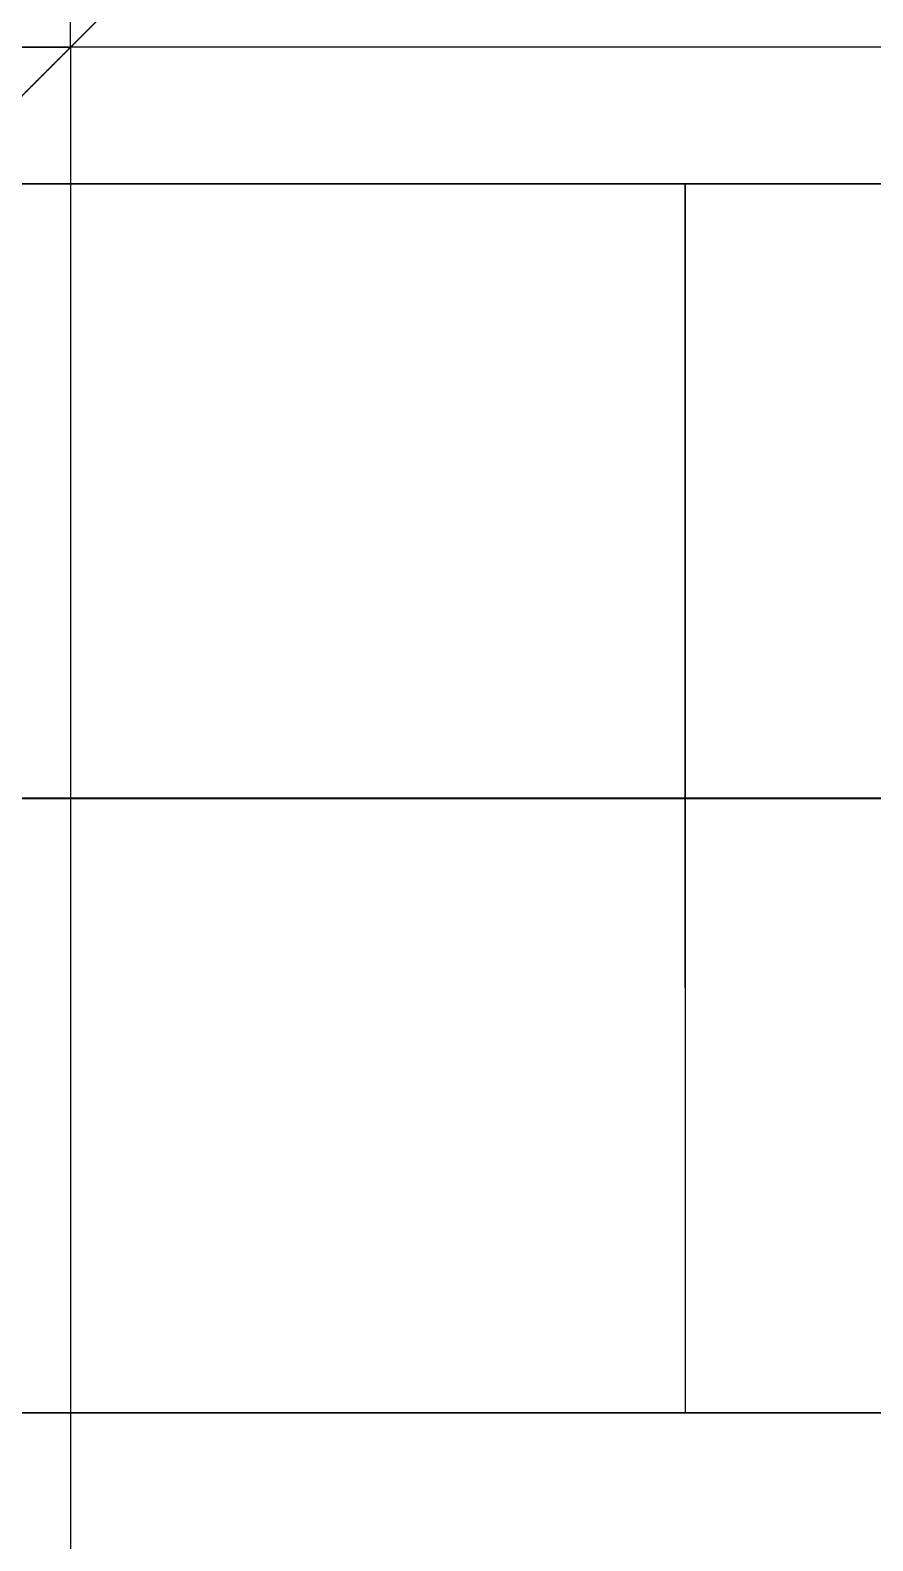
# Model space of a CAD drawing. Header units: millimetres. Extents: x -6529 to 809, y -8611 to 207.
# Drawn here: x 770.44 to 782.78, y -7354.88 to -7332.75 of the extents above; entities that cross this region are included whole.
import ezdxf

# ---------------------------------------------------------------- set-up
doc = ezdxf.new("R2010")
doc.units = ezdxf.units.MM
doc.header["$MEASUREMENT"] = 0
doc.layers.add('platen', color=7, linetype='Continuous', true_color=0x007f00)
doc.layers.add('staal', color=5, linetype='Continuous', true_color=0x0000ff)

# ---------------------------------------------------------------- blocks, each defined once
blk = doc.blocks.new('plaat base')
at = {"layer": 'platen'}
for points in [[(1316, -300), (1287, -300), (1258, -300)], [(1316, -300, 18), (1287, -300, 18), (1258, -300, 18)], [(1316, -300, 9), (1287, -300, 9), (1258, -300, 9)], [(1287, -300), (1287, -300, 9), (1287, -300, 18)], [(1258, -600), (1287, -600), (1316, -600)], [(1258, -600, 18), (1287, -600, 18), (1316, -600, 18)], [(1258, -600, 9), (1287, -600, 9), (1316, -600, 9)], [(1287, -600), (1287, -600, 9), (1287, -600, 18)], [(1316, -900), (1287, -900), (1258, -900)], [(1316, -900, 18), (1287, -900, 18), (1258, -900, 18)], [(1316, -900, 9), (1287, -900, 9), (1258, -900, 9)], [(1287, -900), (1287, -900, 9), (1287, -900, 18)], [(958, -1200), (1137, -1200), (1316, -1200)], [(958, -1200, 18), (1137, -1200, 18), (1316, -1200, 18)], [(958, -1200, 9), (1137, -1200, 9), (1316, -1200, 9)]]:
    blk.add_open_spline(points, degree=2, dxfattribs=at)
blk = doc.blocks.new('plaat laag')
at = {"layer": 'platen'}
for points in [[(-1.184, -357.998), (-0.592, -178.999), (0, 0)], [(0, 0, 300), (-0.096, -29, 300), (-0.192, -58, 300)], [(0, -0.001, 300), (-0.096, -29, 300), (-0.192, -58, 300)], [(7.816, -358.028), (8.408, -179.029), (9, -0.03)], [(9, -0.03, 300), (8.904, -29.03, 300), (8.808, -58.029, 300)], [(9, -0.03, 300), (8.904, -29.03, 300), (8.808, -58.029, 300)], [(16.816, -358.058), (17.408, -179.059), (18, -0.06)], [(18, -0.06, 300), (17.904, -29.059, 300), (17.808, -58.059, 300)], [(18, -0.06, 300), (17.904, -29.06, 300), (17.808, -58.059, 300)], [(-0.096, -29, 300), (8.904, -29.03, 300), (17.904, -29.059, 300)], [(-0.096, -29, 300), (8.904, -29.03, 300), (17.904, -29.059, 300)]]:
    blk.add_open_spline(points, degree=2, dxfattribs=at)
blk = doc.blocks.new('top plaat')
at = {"layer": 'platen'}
for points in [[(1316, 0), (1296, 0), (1276, 0)], [(1316, 0, 18), (1296, 0, 18), (1276, 0, 18)], [(1316, 0, 9), (1296, 0, 9), (1276, 0, 9)]]:
    blk.add_open_spline(points, degree=2, dxfattribs=at)

msp = doc.modelspace()

# ---------------------------------------------------------------- linework, layer by layer
at = {"layer": 'staal'}
for p, q in [((809.026, -7295.003, 1952), (769.026, -7335.003, 1952)), ((809.026, -7295.003, 676), (769.026, -7335.003, 676)), ((769.026, -7335.003, 1977), (771.026, -7333.003, 1977)), ((769.026, -7335.003, 701), (771.026, -7333.003, 701))]:
    msp.add_line(p, q, dxfattribs=at)
for points in [[(809.026, -7295.003, 1952), (789.026, -7315.003, 1952), (769.026, -7335.003, 1952)], [(769.026, -7335.003, 1992), (789.026, -7315.003, 1992), (809.026, -7295.003, 1992)], [(809.026, -7295.003, 1992), (789.026, -7315.003, 1992), (769.026, -7335.003, 1992)], [(809.026, -7295.003), (789.026, -7315.003), (769.026, -7335.003)], [(769.026, -7335.003, 40), (789.026, -7315.003, 40), (809.026, -7295.003, 40)], [(809.026, -7295.003), (789.026, -7315.003), (769.026, -7335.003)], [(769.026, -7335.003, 40), (789.026, -7315.003, 40), (809.026, -7295.003, 40)], [(809.026, -7295.003, 716), (789.026, -7315.003, 716), (769.026, -7335.003, 716)], [(809.026, -7295.003, 676), (789.026, -7315.003, 676), (769.026, -7335.003, 676)], [(769.026, -7335.003, 716), (789.026, -7315.003, 716), (809.026, -7295.003, 716)], [(807.026, -7297.003, 1990), (789.026, -7315.003, 1990), (771.026, -7333.003, 1990)], [(771.026, -7333.003, 1954), (789.026, -7315.003, 1954), (807.026, -7297.003, 1954)], [(771.026, -7333.003, 1990), (789.026, -7315.003, 1990), (807.026, -7297.003, 1990)], [(807.026, -7297.003, 1954), (789.026, -7315.003, 1954), (771.026, -7333.003, 1954)], [(771.026, -7333.003, 716), (771.026, -7315.003, 716), (771.026, -7297.003, 716)], [(771.026, -7333.003, 1952), (771.026, -7315.003, 1952), (771.026, -7297.003, 1952)], [(771.026, -7333.003, 1334), (771.026, -7315.003, 1334), (771.026, -7297.003, 1334)], [(807.026, -7297.003, 38), (789.026, -7315.003, 38), (771.026, -7333.003, 38)], [(771.026, -7333.003, 2), (789.026, -7315.003, 2), (807.026, -7297.003, 2)], [(807.026, -7297.003, 38), (789.026, -7315.003, 38), (771.026, -7333.003, 38)], [(771.026, -7333.003, 2), (789.026, -7315.003, 2), (807.026, -7297.003, 2)], [(771.026, -7333.003, 714), (789.026, -7315.003, 714), (807.026, -7297.003, 714)], [(807.026, -7297.003, 678), (789.026, -7315.003, 678), (771.026, -7333.003, 678)], [(807.026, -7297.003, 714), (789.026, -7315.003, 714), (771.026, -7333.003, 714)], [(771.026, -7333.003, 678), (789.026, -7315.003, 678), (807.026, -7297.003, 678)], [(771.026, -7333.003, 40), (771.026, -7315.003, 40), (771.026, -7297.003, 40)], [(771.026, -7333.003, 676), (771.026, -7315.003, 676), (771.026, -7297.003, 676)], [(771.026, -7333.003, 658), (771.026, -7315.003, 658), (771.026, -7297.003, 658)], [(-468.974, -7333.003, 1990), (151.026, -7333.003, 1990), (771.026, -7333.003, 1990)], [(-468.974, -7333.003, 1954), (151.026, -7333.003, 1954), (771.026, -7333.003, 1954)], [(771.026, -7333.003, 38), (151.026, -7333.003, 38), (-468.974, -7333.003, 38)], [(771.026, -7333.003, 2), (151.026, -7333.003, 2), (-468.974, -7333.003, 2)], [(-468.974, -7333.003, 714), (151.026, -7333.003, 714), (771.026, -7333.003, 714)], [(-468.974, -7333.003, 678), (151.026, -7333.003, 678), (771.026, -7333.003, 678)], [(719.526, -7333.003, 1972), (745.276, -7333.003, 1972), (771.026, -7333.003, 1972)], [(771.026, -7333.003, 20), (745.276, -7333.003, 20), (719.526, -7333.003, 20)], [(719.526, -7333.003, 696), (745.276, -7333.003, 696), (771.026, -7333.003, 696)], [(771.026, -7333.003, 1977), (770.026, -7334.003, 1977), (769.026, -7335.003, 1977)], [(771.026, -7333.003, 25), (770.026, -7334.003, 25), (769.026, -7335.003, 25)], [(771.026, -7333.003, 25), (770.026, -7334.003, 25), (769.026, -7335.003, 25)], [(771.026, -7333.003, 701), (770.026, -7334.003, 701), (769.026, -7335.003, 701)], [(771.026, -7333.003, 1990), (771.026, -7333.003, 1972), (771.026, -7333.003, 1954)], [(771.026, -7333.003, 1990), (771.026, -7953.003, 1990), (771.026, -8573.003, 1990)], [(771.026, -7333.003, 1954), (771.026, -7953.003, 1954), (771.026, -8573.003, 1954)], [(771.026, -7333.003, 1972), (771.026, -7358.753, 1972), (771.026, -7384.503, 1972)], [(771.026, -7333.003, 1954), (771.026, -7333.003, 1972), (771.026, -7333.003, 1990)], [(771.026, -7333.003, 716), (771.026, -7333.003, 1334), (771.026, -7333.003, 1952)], [(807.026, -7333.003, 716), (789.026, -7333.003, 716), (771.026, -7333.003, 716)], [(807.026, -7333.003, 1952), (789.026, -7333.003, 1952), (771.026, -7333.003, 1952)], [(807.026, -7333.003, 1334), (789.026, -7333.003, 1334), (771.026, -7333.003, 1334)], [(771.026, -7333.003, 38), (771.026, -7333.003, 20), (771.026, -7333.003, 2)], [(771.026, -7333.003, 38), (771.026, -7953.003, 38), (771.026, -8573.003, 38)], [(771.026, -7333.003, 2), (771.026, -7953.003, 2), (771.026, -8573.003, 2)], [(771.026, -7333.003, 20), (771.026, -7358.753, 20), (771.026, -7384.503, 20)], [(771.026, -7333.003, 38), (771.026, -7333.003, 20), (771.026, -7333.003, 2)], [(771.026, -7333.003, 678), (771.026, -7333.003, 696), (771.026, -7333.003, 714)], [(771.026, -7333.003, 714), (771.026, -7333.003, 696), (771.026, -7333.003, 678)], [(771.026, -7333.003, 714), (771.026, -7953.003, 714), (771.026, -8573.003, 714)], [(771.026, -7333.003, 678), (771.026, -7953.003, 678), (771.026, -8573.003, 678)], [(771.026, -7333.003, 696), (771.026, -7358.753, 696), (771.026, -7384.503, 696)], [(771.026, -7333.003, 40), (771.026, -7333.003, 358), (771.026, -7333.003, 676)], [(807.026, -7333.003, 40), (789.026, -7333.003, 40), (771.026, -7333.003, 40)], [(807.026, -7333.003, 676), (789.026, -7333.003, 676), (771.026, -7333.003, 676)], [(807.026, -7333.003, 658), (789.026, -7333.003, 658), (771.026, -7333.003, 658)], [(769.026, -7335.003, 716), (789.026, -7335.003, 716), (809.026, -7335.003, 716)], [(769.026, -7335.003, 1952), (789.026, -7335.003, 1952), (809.026, -7335.003, 1952)], [(769.026, -7335.003, 1334), (789.026, -7335.003, 1334), (809.026, -7335.003, 1334)], [(769.026, -7335.003, 40), (789.026, -7335.003, 40), (809.026, -7335.003, 40)], [(769.026, -7335.003, 676), (789.026, -7335.003, 676), (809.026, -7335.003, 676)], [(769.026, -7335.003, 658), (789.026, -7335.003, 658), (809.026, -7335.003, 658)]]:
    msp.add_open_spline(points, degree=2, dxfattribs=at)

# ---------------------------------------------------------------- block references
at = {"layer": 'platen'}
msp.add_blockref('top plaat', (-506.974, -7335.003, 1992), dxfattribs=at)
at = {"layer": 'platen', "rotation": 270.1894193054011}
msp.add_blockref('plaat laag', (809.026, -7335.003, 58), dxfattribs=at)
at = {"layer": 'platen', "extrusion": (0, -1, 0)}
msp.add_blockref('plaat base', (-506.974, 1934, 7335.003), dxfattribs=at)

doc.saveas('drawing.dxf')
